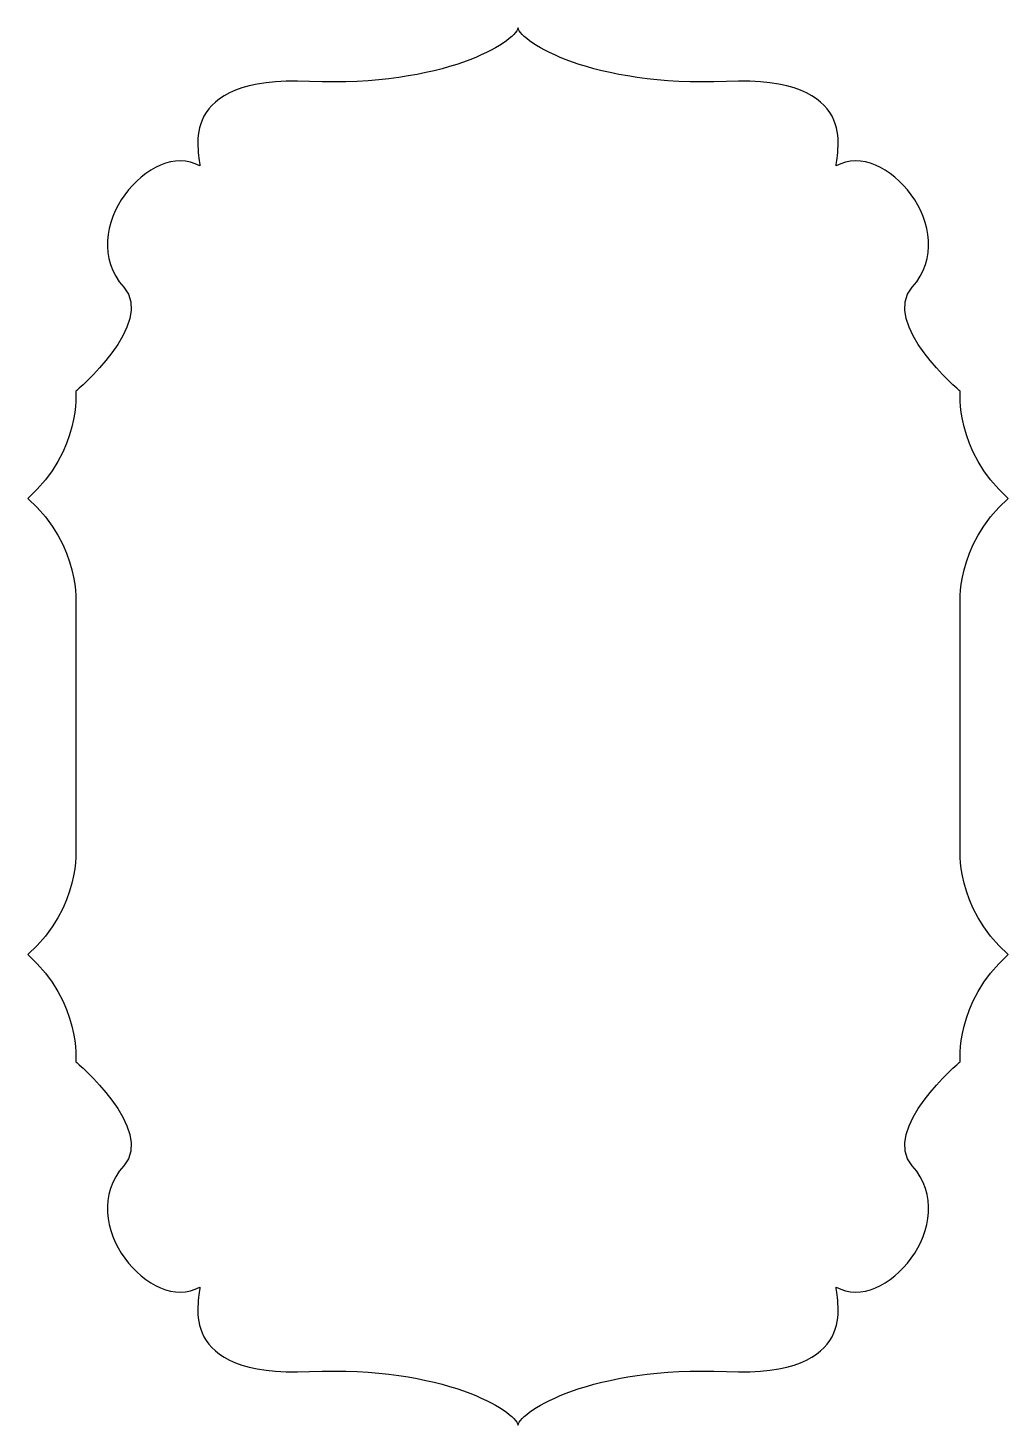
# Model space of a CAD drawing. Header units: centimetres. Extents: x -7.2 to 7.1, y -10.2 to 10.2.
import ezdxf

# ---------------------------------------------------------------- set-up
doc = ezdxf.new("R2010")
doc.units = ezdxf.units.CM
doc.header["$MEASUREMENT"] = 0
doc.layers.add('Camada 1', color=7, linetype='Continuous')

msp = doc.modelspace()

# ---------------------------------------------------------------- linework, layer by layer
at = {"layer": 'Camada 1'}
msp.add_open_spline([(6.44947, 0.01322), (6.44947, 0.01322), (6.44947, -1.75682), (6.44947, -1.75682), (6.44947, -1.75682), (6.44947, -1.75682), (6.36716, -2.62127), (7.14927, -3.32104), (7.14927, -3.32104), (6.36714, -4.02081), (6.44947, -4.88526), (6.44947, -4.88526), (6.44947, -4.88526), (6.44947, -4.88526), (5.27591, -5.88192), (5.7497, -6.40831), (5.7497, -6.40831), (6.49067, -7.23159), (5.33806, -8.59001), (4.63826, -8.17835), (4.63826, -8.17835), (4.63826, -8.38417), (5.00876, -9.4956), (3.03287, -9.41327), (3.03287, -9.41327), (1.05701, -9.33096), (0.02792, -9.98956), (-0.01325, -10.1954), (-0.01325, -10.1954), (-0.05442, -9.98958), (-1.08352, -9.33095), (-3.05937, -9.41327), (-3.05937, -9.41327), (-5.03525, -9.49561), (-4.66476, -8.38417), (-4.66476, -8.17835), (-4.66476, -8.17835), (-5.36456, -8.59002), (-6.51713, -7.23159), (-5.77617, -6.40831), (-5.77617, -6.40831), (-5.30241, -5.88189), (-6.47597, -4.88526), (-6.47597, -4.88526), (-6.47597, -4.88526), (-6.47597, -4.88526), (-6.39366, -4.02081), (-7.17577, -3.32104), (-7.17577, -3.32104), (-6.39366, -2.62127), (-6.47597, -1.75682), (-6.47597, -1.75682), (-6.47597, -1.75682), (-6.47597, -1.75682), (-6.47597, 0.01322), (-6.47597, 0.01322), (-6.47597, 0.01322), (-6.47597, 0.01322), (-6.47597, 1.78326), (-6.47597, 1.78326), (-6.47597, 1.78326), (-6.47597, 1.78326), (-6.39366, 2.64771), (-7.17577, 3.34748), (-7.17577, 3.34748), (-6.39366, 4.04728), (-6.47597, 4.91172), (-6.47597, 4.91172), (-6.47597, 4.91172), (-6.47597, 4.91172), (-5.30244, 5.90835), (-5.77617, 6.43477), (-5.77617, 6.43477), (-6.51711, 7.25805), (-5.36453, 8.61644), (-4.66476, 8.20481), (-4.66476, 8.20481), (-4.66476, 8.41063), (-5.03523, 9.52206), (-3.05937, 9.43973), (-3.05937, 9.43973), (-1.08351, 9.35739), (-0.05442, 10.01602), (-0.01325, 10.22184), (-0.01325, 10.22184), (0.02792, 10.01602), (1.05702, 9.35739), (3.03287, 9.43973), (3.03287, 9.43973), (5.00875, 9.52204), (4.63826, 8.41063), (4.63826, 8.20481), (4.63826, 8.20481), (5.33806, 8.61645), (6.49066, 7.25805), (5.7497, 6.43477), (5.7497, 6.43477), (5.27591, 5.90835), (6.44947, 4.91172), (6.44947, 4.91172), (6.44947, 4.91172), (6.44947, 4.91172), (6.36716, 4.04727), (7.14927, 3.34748), (7.14927, 3.34748), (6.36714, 2.64771), (6.44947, 1.78326), (6.44947, 1.78326), (6.44947, 1.78326), (6.44947, 1.78326), (6.44947, 0.01322), (6.44947, 0.01322)], degree=3, knots=[0, 0, 0, 0, 0.03448276, 0.03448276, 0.03448276, 0.03448276, 0.06896552, 0.06896552, 0.06896552, 0.06896552, 0.10344828, 0.10344828, 0.10344828, 0.10344828, 0.13793103, 0.13793103, 0.13793103, 0.13793103, 0.17241379, 0.17241379, 0.17241379, 0.17241379, 0.20689655, 0.20689655, 0.20689655, 0.20689655, 0.24137931, 0.24137931, 0.24137931, 0.24137931, 0.27586207, 0.27586207, 0.27586207, 0.27586207, 0.31034483, 0.31034483, 0.31034483, 0.31034483, 0.34482759, 0.34482759, 0.34482759, 0.34482759, 0.37931034, 0.37931034, 0.37931034, 0.37931034, 0.4137931, 0.4137931, 0.4137931, 0.4137931, 0.44827586, 0.44827586, 0.44827586, 0.44827586, 0.48275862, 0.48275862, 0.48275862, 0.48275862, 0.51724138, 0.51724138, 0.51724138, 0.51724138, 0.55172414, 0.55172414, 0.55172414, 0.55172414, 0.5862069, 0.5862069, 0.5862069, 0.5862069, 0.62068966, 0.62068966, 0.62068966, 0.62068966, 0.65517241, 0.65517241, 0.65517241, 0.65517241, 0.68965517, 0.68965517, 0.68965517, 0.68965517, 0.72413793, 0.72413793, 0.72413793, 0.72413793, 0.75862069, 0.75862069, 0.75862069, 0.75862069, 0.79310345, 0.79310345, 0.79310345, 0.79310345, 0.82758621, 0.82758621, 0.82758621, 0.82758621, 0.86206897, 0.86206897, 0.86206897, 0.86206897, 0.89655172, 0.89655172, 0.89655172, 0.89655172, 0.93103448, 0.93103448, 0.93103448, 0.93103448, 1, 1, 1, 1], dxfattribs=at)

doc.saveas('drawing.dxf')
